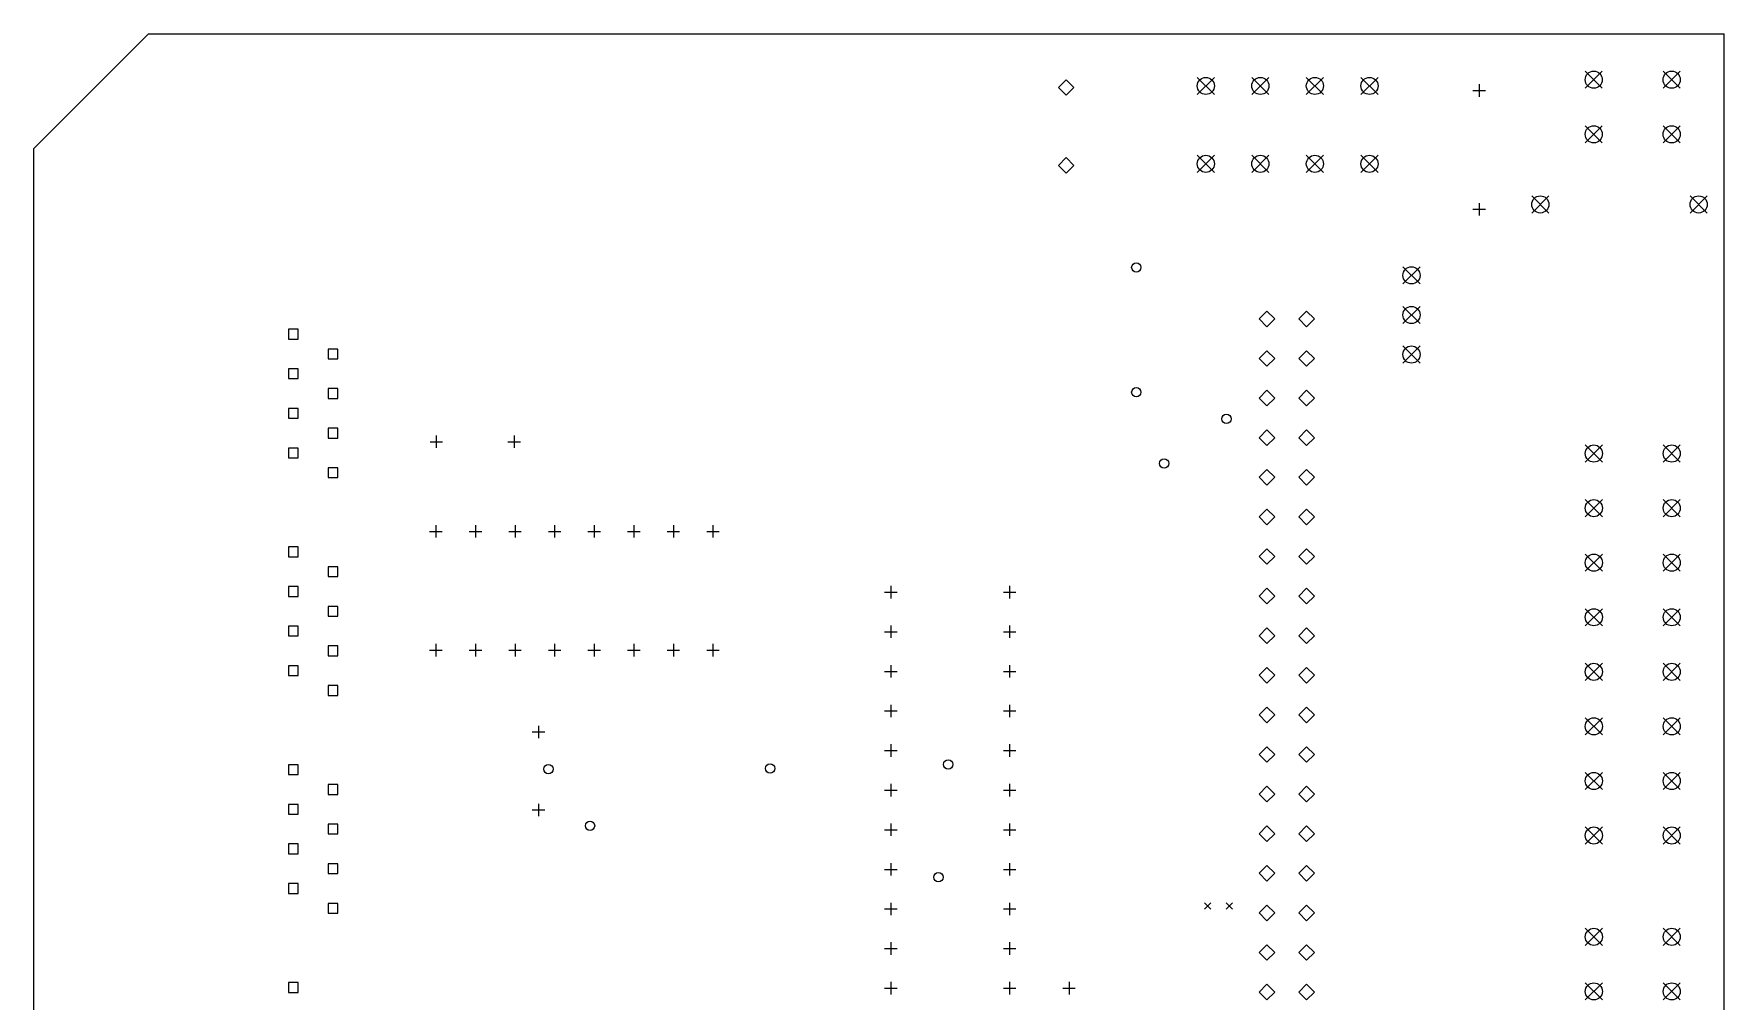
# Model space of a CAD drawing. Extents: x 49 to 158, y -170 to -45.
# Drawn here: x 49.7 to 158.1, y -107 to -45 of the extents above; entities that cross this region are included whole.
import ezdxf

# ---------------------------------------------------------------- set-up
doc = ezdxf.new("R2010")
doc.units = 0
doc.layers.add('BLACK', color=7, linetype='CONTINUOUS')

msp = doc.modelspace()

# ---------------------------------------------------------------- linework, layer by layer
at = {"layer": 'BLACK', "linetype": 'CONTINUOUS'}
for p, q in [((57.023, -44.958), (49.657, -52.324)), ((57.023, -44.958), (134.747, -44.958)), ((134.747, -44.958), (158.115, -44.958)), ((158.115, -140.97), (158.115, -44.958)), ((149.195, -47.352), (150.295, -48.452)), ((150.295, -47.352), (149.195, -48.452)), ((154.195, -47.352), (155.295, -48.452)), ((155.295, -47.352), (154.195, -48.452)), ((115.895, -47.902), (115.395, -48.402)), ((115.395, -48.402), (115.895, -48.902)), ((116.395, -48.402), (115.895, -47.902)), ((115.895, -48.902), (116.395, -48.402)), ((124.304, -47.75), (125.404, -48.85)), ((125.404, -47.75), (124.304, -48.85)), ((127.804, -47.75), (128.904, -48.85)), ((128.904, -47.75), (127.804, -48.85)), ((131.304, -47.75), (132.404, -48.85)), ((132.404, -47.75), (131.304, -48.85)), ((134.804, -47.75), (135.904, -48.85)), ((135.904, -47.75), (134.804, -48.85)), ((141.995, -48.592), (142.795, -48.592)), ((142.395, -48.192), (142.395, -48.992)), ((149.195, -50.852), (150.295, -51.952)), ((150.295, -50.852), (149.195, -51.952)), ((154.195, -50.852), (155.295, -51.952)), ((155.295, -50.852), (154.195, -51.952)), ((49.657, -140.97), (49.657, -52.324)), ((115.895, -52.902), (115.395, -53.402)), ((116.395, -53.402), (115.895, -52.902)), ((124.304, -52.75), (125.404, -53.85)), ((125.404, -52.75), (124.304, -53.85)), ((127.804, -52.75), (128.904, -53.85)), ((128.904, -52.75), (127.804, -53.85)), ((131.304, -52.75), (132.404, -53.85)), ((132.404, -52.75), (131.304, -53.85)), ((134.804, -52.75), (135.904, -53.85)), ((135.904, -52.75), (134.804, -53.85)), ((115.395, -53.402), (115.895, -53.902)), ((115.895, -53.902), (116.395, -53.402)), ((141.995, -56.212), (142.795, -56.212)), ((142.395, -55.812), (142.395, -56.612)), ((145.765, -55.352), (146.865, -56.452)), ((146.865, -55.352), (145.765, -56.452)), ((155.925, -55.352), (157.025, -56.452)), ((157.025, -55.352), (155.925, -56.452)), ((137.499, -59.902), (138.599, -61.002)), ((138.599, -59.902), (137.499, -61.002)), ((128.778, -62.746), (128.278, -63.246)), ((129.278, -63.246), (128.778, -62.746)), ((131.318, -62.746), (130.818, -63.246)), ((131.818, -63.246), (131.318, -62.746)), ((137.499, -62.442), (138.599, -63.542)), ((138.599, -62.442), (137.499, -63.542)), ((66.6247, -63.9057), (65.9961, -63.9057)), ((65.9961, -63.9057), (65.9961, -64.5343)), ((66.6247, -64.5343), (66.6247, -63.9057)), ((128.278, -63.246), (128.778, -63.746)), ((128.778, -63.746), (129.278, -63.246)), ((130.818, -63.246), (131.318, -63.746)), ((131.318, -63.746), (131.818, -63.246)), ((65.9961, -64.5343), (66.6247, -64.5343)), ((137.499, -64.982), (138.599, -66.082)), ((138.599, -64.982), (137.499, -66.082)), ((69.1647, -65.1757), (68.5361, -65.1757)), ((68.5361, -65.1757), (68.5361, -65.8043)), ((68.5361, -65.8043), (69.1647, -65.8043)), ((69.1647, -65.8043), (69.1647, -65.1757)), ((128.778, -65.286), (128.278, -65.786)), ((128.278, -65.786), (128.778, -66.286)), ((129.278, -65.786), (128.778, -65.286)), ((128.778, -66.286), (129.278, -65.786)), ((131.318, -65.286), (130.818, -65.786)), ((130.818, -65.786), (131.318, -66.286)), ((131.818, -65.786), (131.318, -65.286)), ((131.318, -66.286), (131.818, -65.786)), ((66.6247, -66.4457), (65.9961, -66.4457)), ((65.9961, -66.4457), (65.9961, -67.0743)), ((65.9961, -67.0743), (66.6247, -67.0743)), ((66.6247, -67.0743), (66.6247, -66.4457)), ((69.1647, -67.7157), (68.5361, -67.7157)), ((68.5361, -67.7157), (68.5361, -68.3443)), ((69.1647, -68.3443), (69.1647, -67.7157)), ((128.778, -67.826), (128.278, -68.326)), ((128.278, -68.326), (128.778, -68.826)), ((129.278, -68.326), (128.778, -67.826)), ((128.778, -68.826), (129.278, -68.326)), ((131.318, -67.826), (130.818, -68.326)), ((130.818, -68.326), (131.318, -68.826)), ((131.818, -68.326), (131.318, -67.826)), ((131.318, -68.826), (131.818, -68.326)), ((66.6247, -68.9857), (65.9961, -68.9857)), ((65.9961, -68.9857), (65.9961, -69.6143)), ((66.6247, -69.6143), (66.6247, -68.9857)), ((68.5361, -68.3443), (69.1647, -68.3443)), ((65.9961, -69.6143), (66.6247, -69.6143)), ((69.1647, -70.2557), (68.5361, -70.2557)), ((68.5361, -70.2557), (68.5361, -70.8843)), ((69.1647, -70.8843), (69.1647, -70.2557)), ((128.778, -70.366), (128.278, -70.866)), ((129.278, -70.866), (128.778, -70.366)), ((131.318, -70.366), (130.818, -70.866)), ((131.818, -70.866), (131.318, -70.366)), ((66.6247, -71.5257), (65.9961, -71.5257)), ((65.9961, -71.5257), (65.9961, -72.1543)), ((66.6247, -72.1543), (66.6247, -71.5257)), ((68.5361, -70.8843), (69.1647, -70.8843)), ((75.078, -71.12), (75.878, -71.12)), ((75.478, -70.72), (75.478, -71.52)), ((80.078, -71.12), (80.878, -71.12)), ((80.478, -70.72), (80.478, -71.52)), ((128.278, -70.866), (128.778, -71.366)), ((128.778, -71.366), (129.278, -70.866)), ((130.818, -70.866), (131.318, -71.366)), ((131.318, -71.366), (131.818, -70.866)), ((149.2, -71.332), (150.3, -72.432)), ((150.3, -71.332), (149.2, -72.432)), ((154.2, -71.332), (155.3, -72.432)), ((155.3, -71.332), (154.2, -72.432)), ((65.9961, -72.1543), (66.6247, -72.1543)), ((69.1647, -72.7957), (68.5361, -72.7957)), ((68.5361, -72.7957), (68.5361, -73.4243)), ((68.5361, -73.4243), (69.1647, -73.4243)), ((69.1647, -73.4243), (69.1647, -72.7957)), ((128.778, -72.906), (128.278, -73.406)), ((128.278, -73.406), (128.778, -73.906)), ((129.278, -73.406), (128.778, -72.906)), ((128.778, -73.906), (129.278, -73.406)), ((131.318, -72.906), (130.818, -73.406)), ((130.818, -73.406), (131.318, -73.906)), ((131.818, -73.406), (131.318, -72.906)), ((131.318, -73.906), (131.818, -73.406)), ((149.2, -74.832), (150.3, -75.932)), ((150.3, -74.832), (149.2, -75.932)), ((154.2, -74.832), (155.3, -75.932)), ((155.3, -74.832), (154.2, -75.932)), ((128.778, -75.446), (128.278, -75.946)), ((129.278, -75.946), (128.778, -75.446)), ((131.318, -75.446), (130.818, -75.946)), ((131.818, -75.946), (131.318, -75.446)), ((75.053, -76.8758), (75.853, -76.8758)), ((75.453, -76.4758), (75.453, -77.2758)), ((77.593, -76.8758), (78.393, -76.8758)), ((77.993, -76.4758), (77.993, -77.2758)), ((80.133, -76.8758), (80.933, -76.8758)), ((80.533, -76.4758), (80.533, -77.2758)), ((82.673, -76.8758), (83.473, -76.8758)), ((83.073, -76.4758), (83.073, -77.2758)), ((85.213, -76.8758), (86.013, -76.8758)), ((85.613, -76.4758), (85.613, -77.2758)), ((87.753, -76.8758), (88.553, -76.8758)), ((88.153, -76.4758), (88.153, -77.2758)), ((90.293, -76.8758), (91.093, -76.8758)), ((90.693, -76.4758), (90.693, -77.2758)), ((92.833, -76.8758), (93.633, -76.8758)), ((93.233, -76.4758), (93.233, -77.2758)), ((128.278, -75.946), (128.778, -76.446)), ((128.778, -76.446), (129.278, -75.946)), ((130.818, -75.946), (131.318, -76.446)), ((131.318, -76.446), (131.818, -75.946)), ((66.6247, -77.8757), (65.9961, -77.8757)), ((65.9961, -77.8757), (65.9961, -78.5043)), ((66.6247, -78.5043), (66.6247, -77.8757)), ((128.778, -77.986), (128.278, -78.486)), ((129.278, -78.486), (128.778, -77.986)), ((131.318, -77.986), (130.818, -78.486)), ((131.818, -78.486), (131.318, -77.986)), ((65.9961, -78.5043), (66.6247, -78.5043)), ((69.1647, -79.1457), (68.5361, -79.1457)), ((68.5361, -79.1457), (68.5361, -79.7743)), ((69.1647, -79.7743), (69.1647, -79.1457)), ((128.278, -78.486), (128.778, -78.986)), ((128.778, -78.986), (129.278, -78.486)), ((130.818, -78.486), (131.318, -78.986)), ((131.318, -78.986), (131.818, -78.486)), ((149.2, -78.332), (150.3, -79.432)), ((150.3, -78.332), (149.2, -79.432)), ((154.2, -78.332), (155.3, -79.432)), ((155.3, -78.332), (154.2, -79.432)), ((68.5361, -79.7743), (69.1647, -79.7743)), ((66.6247, -80.4157), (65.9961, -80.4157)), ((65.9961, -80.4157), (65.9961, -81.0443)), ((65.9961, -81.0443), (66.6247, -81.0443)), ((66.6247, -81.0443), (66.6247, -80.4157)), ((104.248, -80.772), (105.048, -80.772)), ((104.648, -80.372), (104.648, -81.172)), ((111.868, -80.772), (112.668, -80.772)), ((112.268, -80.372), (112.268, -81.172)), ((128.778, -80.526), (128.278, -81.026)), ((128.278, -81.026), (128.778, -81.526)), ((129.278, -81.026), (128.778, -80.526)), ((128.778, -81.526), (129.278, -81.026)), ((131.318, -80.526), (130.818, -81.026)), ((130.818, -81.026), (131.318, -81.526)), ((131.818, -81.026), (131.318, -80.526)), ((131.318, -81.526), (131.818, -81.026)), ((69.1647, -81.6857), (68.5361, -81.6857)), ((68.5361, -81.6857), (68.5361, -82.3143)), ((68.5361, -82.3143), (69.1647, -82.3143)), ((69.1647, -82.3143), (69.1647, -81.6857)), ((149.2, -81.832), (150.3, -82.932)), ((150.3, -81.832), (149.2, -82.932)), ((154.2, -81.832), (155.3, -82.932)), ((155.3, -81.832), (154.2, -82.932)), ((66.6247, -82.9557), (65.9961, -82.9557)), ((65.9961, -82.9557), (65.9961, -83.5843)), ((66.6247, -83.5843), (66.6247, -82.9557)), ((104.248, -83.312), (105.048, -83.312)), ((104.648, -82.912), (104.648, -83.712)), ((111.868, -83.312), (112.668, -83.312)), ((112.268, -82.912), (112.268, -83.712)), ((128.778, -83.066), (128.278, -83.566)), ((129.278, -83.566), (128.778, -83.066)), ((131.318, -83.066), (130.818, -83.566)), ((131.818, -83.566), (131.318, -83.066)), ((65.9961, -83.5843), (66.6247, -83.5843)), ((69.1647, -84.2257), (68.5361, -84.2257)), ((68.5361, -84.2257), (68.5361, -84.8543)), ((69.1647, -84.8543), (69.1647, -84.2257)), ((75.053, -84.4958), (75.853, -84.4958)), ((75.453, -84.0958), (75.453, -84.8958)), ((77.593, -84.4958), (78.393, -84.4958)), ((77.993, -84.0958), (77.993, -84.8958)), ((80.133, -84.4958), (80.933, -84.4958)), ((80.533, -84.0958), (80.533, -84.8958)), ((82.673, -84.4958), (83.473, -84.4958)), ((83.073, -84.0958), (83.073, -84.8958)), ((85.213, -84.4958), (86.013, -84.4958)), ((85.613, -84.0958), (85.613, -84.8958)), ((87.753, -84.4958), (88.553, -84.4958)), ((88.153, -84.0958), (88.153, -84.8958)), ((90.293, -84.4958), (91.093, -84.4958)), ((90.693, -84.0958), (90.693, -84.8958)), ((92.833, -84.4958), (93.633, -84.4958)), ((93.233, -84.0958), (93.233, -84.8958)), ((128.278, -83.566), (128.778, -84.066)), ((128.778, -84.066), (129.278, -83.566)), ((130.818, -83.566), (131.318, -84.066)), ((131.318, -84.066), (131.818, -83.566)), ((66.6247, -85.4957), (65.9961, -85.4957)), ((65.9961, -85.4957), (65.9961, -86.1243)), ((66.6247, -86.1243), (66.6247, -85.4957)), ((68.5361, -84.8543), (69.1647, -84.8543)), ((104.648, -85.452), (104.648, -86.252)), ((112.268, -85.452), (112.268, -86.252)), ((128.778, -85.606), (128.278, -86.106)), ((129.278, -86.106), (128.778, -85.606)), ((131.318, -85.606), (130.818, -86.106)), ((131.818, -86.106), (131.318, -85.606)), ((149.2, -85.332), (150.3, -86.432)), ((150.3, -85.332), (149.2, -86.432)), ((154.2, -85.332), (155.3, -86.432)), ((155.3, -85.332), (154.2, -86.432)), ((65.9961, -86.1243), (66.6247, -86.1243)), ((69.1647, -86.7657), (68.5361, -86.7657)), ((68.5361, -86.7657), (68.5361, -87.3943)), ((69.1647, -87.3943), (69.1647, -86.7657)), ((104.248, -85.852), (105.048, -85.852)), ((111.868, -85.852), (112.668, -85.852)), ((128.278, -86.106), (128.778, -86.606)), ((128.778, -86.606), (129.278, -86.106)), ((130.818, -86.106), (131.318, -86.606)), ((131.318, -86.606), (131.818, -86.106)), ((68.5361, -87.3943), (69.1647, -87.3943)), ((104.248, -88.392), (105.048, -88.392)), ((104.648, -87.992), (104.648, -88.792)), ((111.868, -88.392), (112.668, -88.392)), ((112.268, -87.992), (112.268, -88.792)), ((128.778, -88.146), (128.278, -88.646)), ((128.278, -88.646), (128.778, -89.146)), ((129.278, -88.646), (128.778, -88.146)), ((128.778, -89.146), (129.278, -88.646)), ((131.318, -88.146), (130.818, -88.646)), ((130.818, -88.646), (131.318, -89.146)), ((131.818, -88.646), (131.318, -88.146)), ((131.318, -89.146), (131.818, -88.646)), ((149.2, -88.832), (150.3, -89.932)), ((150.3, -88.832), (149.2, -89.932)), ((154.2, -88.832), (155.3, -89.932)), ((155.3, -88.832), (154.2, -89.932)), ((81.642, -89.742), (82.442, -89.742)), ((82.042, -89.342), (82.042, -90.142)), ((104.248, -90.932), (105.048, -90.932)), ((104.648, -90.532), (104.648, -91.332)), ((111.868, -90.932), (112.668, -90.932)), ((112.268, -90.532), (112.268, -91.332)), ((128.778, -90.686), (128.278, -91.186)), ((129.278, -91.186), (128.778, -90.686)), ((131.318, -90.686), (130.818, -91.186)), ((131.818, -91.186), (131.318, -90.686)), ((66.6247, -91.8457), (65.9961, -91.8457)), ((65.9961, -91.8457), (65.9961, -92.4743)), ((66.6247, -92.4743), (66.6247, -91.8457)), ((128.278, -91.186), (128.778, -91.686)), ((128.778, -91.686), (129.278, -91.186)), ((130.818, -91.186), (131.318, -91.686)), ((131.318, -91.686), (131.818, -91.186)), ((65.9961, -92.4743), (66.6247, -92.4743)), ((69.1647, -93.1157), (68.5361, -93.1157)), ((68.5361, -93.1157), (68.5361, -93.7443)), ((69.1647, -93.7443), (69.1647, -93.1157)), ((104.648, -93.072), (104.648, -93.872)), ((112.268, -93.072), (112.268, -93.872)), ((128.778, -93.226), (128.278, -93.726)), ((129.278, -93.726), (128.778, -93.226)), ((131.318, -93.226), (130.818, -93.726)), ((131.818, -93.726), (131.318, -93.226)), ((149.2, -92.332), (150.3, -93.432)), ((150.3, -92.332), (149.2, -93.432)), ((154.2, -92.332), (155.3, -93.432)), ((155.3, -92.332), (154.2, -93.432)), ((68.5361, -93.7443), (69.1647, -93.7443)), ((82.042, -94.342), (82.042, -95.142)), ((104.248, -93.472), (105.048, -93.472)), ((111.868, -93.472), (112.668, -93.472)), ((128.278, -93.726), (128.778, -94.226)), ((128.778, -94.226), (129.278, -93.726)), ((130.818, -93.726), (131.318, -94.226)), ((131.318, -94.226), (131.818, -93.726)), ((66.6247, -94.3857), (65.9961, -94.3857)), ((65.9961, -94.3857), (65.9961, -95.0143)), ((65.9961, -95.0143), (66.6247, -95.0143)), ((66.6247, -95.0143), (66.6247, -94.3857)), ((81.642, -94.742), (82.442, -94.742)), ((69.1647, -95.6557), (68.5361, -95.6557)), ((68.5361, -95.6557), (68.5361, -96.2843)), ((68.5361, -96.2843), (69.1647, -96.2843)), ((69.1647, -96.2843), (69.1647, -95.6557)), ((104.248, -96.012), (105.048, -96.012)), ((104.648, -95.612), (104.648, -96.412)), ((111.868, -96.012), (112.668, -96.012)), ((112.268, -95.612), (112.268, -96.412)), ((128.778, -95.766), (128.278, -96.266)), ((128.278, -96.266), (128.778, -96.766)), ((129.278, -96.266), (128.778, -95.766)), ((128.778, -96.766), (129.278, -96.266)), ((131.318, -95.766), (130.818, -96.266)), ((130.818, -96.266), (131.318, -96.766)), ((131.818, -96.266), (131.318, -95.766)), ((131.318, -96.766), (131.818, -96.266)), ((149.2, -95.832), (150.3, -96.932)), ((150.3, -95.832), (149.2, -96.932)), ((154.2, -95.832), (155.3, -96.932)), ((155.3, -95.832), (154.2, -96.932)), ((66.6247, -96.9257), (65.9961, -96.9257)), ((65.9961, -96.9257), (65.9961, -97.5543)), ((65.9961, -97.5543), (66.6247, -97.5543)), ((66.6247, -97.5543), (66.6247, -96.9257)), ((69.1647, -98.1957), (68.5361, -98.1957)), ((68.5361, -98.1957), (68.5361, -98.8243)), ((69.1647, -98.8243), (69.1647, -98.1957)), ((104.248, -98.552), (105.048, -98.552)), ((104.648, -98.152), (104.648, -98.952)), ((111.868, -98.552), (112.668, -98.552)), ((112.268, -98.152), (112.268, -98.952)), ((128.778, -98.306), (128.278, -98.806)), ((129.278, -98.806), (128.778, -98.306)), ((131.318, -98.306), (130.818, -98.806)), ((131.818, -98.806), (131.318, -98.306)), ((66.6247, -99.4657), (65.9961, -99.4657)), ((65.9961, -99.4657), (65.9961, -100.094)), ((66.6247, -100.094), (66.6247, -99.4657)), ((68.5361, -98.8243), (69.1647, -98.8243)), ((128.278, -98.806), (128.778, -99.306)), ((128.778, -99.306), (129.278, -98.806)), ((130.818, -98.806), (131.318, -99.306)), ((131.318, -99.306), (131.818, -98.806)), ((65.9961, -100.094), (66.6247, -100.094)), ((69.1647, -100.736), (68.5361, -100.736)), ((68.5361, -100.736), (68.5361, -101.364)), ((69.1647, -101.364), (69.1647, -100.736)), ((104.648, -100.692), (104.648, -101.492)), ((112.268, -100.692), (112.268, -101.492)), ((124.768, -100.702), (125.168, -101.102)), ((125.168, -100.702), (124.768, -101.102)), ((126.165, -100.702), (126.565, -101.102)), ((126.565, -100.702), (126.165, -101.102)), ((128.778, -100.846), (128.278, -101.346)), ((129.278, -101.346), (128.778, -100.846)), ((131.318, -100.846), (130.818, -101.346)), ((131.818, -101.346), (131.318, -100.846)), ((68.5361, -101.364), (69.1647, -101.364)), ((104.248, -101.092), (105.048, -101.092)), ((111.868, -101.092), (112.668, -101.092)), ((128.278, -101.346), (128.778, -101.846)), ((128.778, -101.846), (129.278, -101.346)), ((130.818, -101.346), (131.318, -101.846)), ((131.318, -101.846), (131.818, -101.346)), ((149.2, -102.332), (150.3, -103.432)), ((150.3, -102.332), (149.2, -103.432)), ((154.2, -102.332), (155.3, -103.432)), ((155.3, -102.332), (154.2, -103.432)), ((104.248, -103.632), (105.048, -103.632)), ((104.648, -103.232), (104.648, -104.032)), ((111.868, -103.632), (112.668, -103.632)), ((112.268, -103.232), (112.268, -104.032)), ((128.778, -103.386), (128.278, -103.886)), ((128.278, -103.886), (128.778, -104.386)), ((129.278, -103.886), (128.778, -103.386)), ((128.778, -104.386), (129.278, -103.886)), ((131.318, -103.386), (130.818, -103.886)), ((130.818, -103.886), (131.318, -104.386)), ((131.818, -103.886), (131.318, -103.386)), ((131.318, -104.386), (131.818, -103.886)), ((66.6247, -105.816), (65.9961, -105.816)), ((65.9961, -105.816), (65.9961, -106.444)), ((66.6247, -106.444), (66.6247, -105.816)), ((104.248, -106.172), (105.048, -106.172)), ((104.648, -105.772), (104.648, -106.572)), ((111.868, -106.172), (112.668, -106.172)), ((112.268, -105.772), (112.268, -106.572)), ((115.678, -106.172), (116.478, -106.172)), ((116.078, -105.772), (116.078, -106.572)), ((128.778, -105.926), (128.278, -106.426)), ((129.278, -106.426), (128.778, -105.926)), ((131.318, -105.926), (130.818, -106.426)), ((131.818, -106.426), (131.318, -105.926)), ((149.2, -105.832), (150.3, -106.932)), ((150.3, -105.832), (149.2, -106.932)), ((154.2, -105.832), (155.3, -106.932)), ((155.3, -105.832), (154.2, -106.932)), ((65.9961, -106.444), (66.6247, -106.444)), ((128.278, -106.426), (128.778, -106.926)), ((128.778, -106.926), (129.278, -106.426)), ((130.818, -106.426), (131.318, -106.926)), ((131.318, -106.926), (131.818, -106.426))]:
    msp.add_line(p, q, dxfattribs=at)
at = {"layer": 'BLACK'}
for centre, radius in [((149.745, -47.902), 0.55), ((154.745, -47.902), 0.55), ((124.854, -48.3), 0.55), ((128.354, -48.3), 0.55), ((131.854, -48.3), 0.55), ((135.354, -48.3), 0.55), ((149.745, -51.402), 0.55), ((154.745, -51.402), 0.55), ((124.854, -53.3), 0.55), ((128.354, -53.3), 0.55), ((131.854, -53.3), 0.55), ((135.354, -53.3), 0.55), ((146.315, -55.902), 0.55), ((156.475, -55.902), 0.55), ((120.396, -59.944), 0.3), ((138.049, -60.452), 0.55), ((138.049, -62.992), 0.55), ((138.049, -65.532), 0.55), ((120.396, -67.945), 0.3), ((126.174, -69.6595), 0.3), ((149.75, -71.882), 0.55), ((154.75, -71.882), 0.55), ((122.174, -72.517), 0.3), ((149.75, -75.382), 0.55), ((154.75, -75.382), 0.55), ((149.75, -78.882), 0.55), ((154.75, -78.882), 0.55), ((149.75, -82.382), 0.55), ((154.75, -82.382), 0.55), ((149.75, -85.882), 0.55), ((154.75, -85.882), 0.55), ((149.75, -89.382), 0.55), ((154.75, -89.382), 0.55), ((82.677, -92.122), 0.3), ((96.901, -92.075), 0.3), ((108.331, -91.821), 0.3), ((149.75, -92.882), 0.55), ((154.75, -92.882), 0.55), ((85.344, -95.758), 0.3), ((149.75, -96.382), 0.55), ((154.75, -96.382), 0.55), ((107.696, -99.06), 0.3), ((149.75, -102.882), 0.55), ((154.75, -102.882), 0.55), ((149.75, -106.382), 0.55), ((154.75, -106.382), 0.55)]:
    msp.add_circle(centre, radius, dxfattribs=at)

doc.saveas('drawing.dxf')
